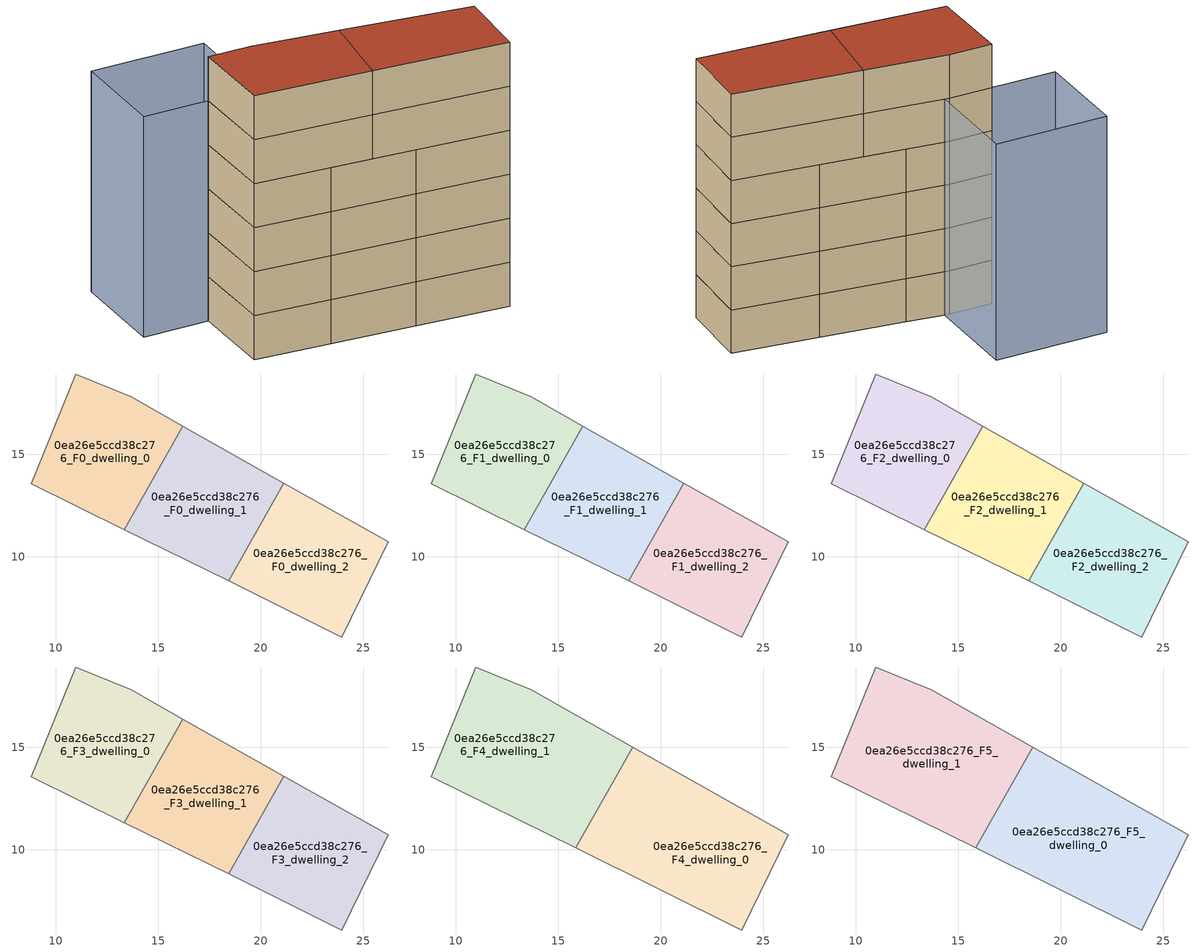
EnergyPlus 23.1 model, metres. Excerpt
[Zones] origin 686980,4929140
0ea26e5ccd38c276_F0_dwelling_0
 floor ground (EU_floor_Construction): 16.21,16.39 13.36,11.34 8.82,13.58 10.97,18.92 13.68,17.82 z0
 wall adiabatic (EU_wall_Construction): 16.21,16.39 13.68,17.82 10.97,18.92 8.82,13.58 13.36,11.34 z0:3
 wall to 0ea26e5ccd38c276_F0_dwelling_1 (EU_wall_Construction): 13.36,11.34 16.21,16.39 z0:3
0ea26e5ccd38c276_F0_dwelling_1
 floor ground (EU_floor_Construction): 21.14,13.61 18.44,8.83 13.36,11.34 16.21,16.39 z0
 wall adiabatic (EU_wall_Construction): 13.36,11.34 18.44,8.83 / 21.14,13.61 16.21,16.39 z0:3
 wall to 0ea26e5ccd38c276_F0_dwelling_2 (EU_wall_Construction): 18.44,8.83 21.14,13.61 z0:3
0ea26e5ccd38c276_F0_dwelling_2
 floor ground (EU_floor_Construction): 26.22,10.74 23.97,6.1 18.44,8.83 21.14,13.61 z0
 wall adiabatic (EU_wall_Construction): 18.44,8.83 23.97,6.1 26.22,10.74 21.14,13.61 z0:3
0ea26e5ccd38c276_F1_dwelling_0
 floor to 0ea26e5ccd38c276_F0_dwelling_0 (EU_floor_Construction): 16.21,16.39 13.36,11.34 8.82,13.58 10.97,18.92 13.68,17.82 z3
 wall adiabatic (EU_wall_Construction): 16.21,16.39 13.68,17.82 10.97,18.92 8.82,13.58 13.36,11.34 z3:6
 wall to 0ea26e5ccd38c276_F1_dwelling_1 (EU_wall_Construction): 13.36,11.34 16.21,16.39 z3:6
0ea26e5ccd38c276_F1_dwelling_1
 floor to 0ea26e5ccd38c276_F0_dwelling_1 (EU_floor_Construction): 21.14,13.61 18.44,8.83 13.36,11.34 16.21,16.39 z3
 wall adiabatic (EU_wall_Construction): 13.36,11.34 18.44,8.83 / 21.14,13.61 16.21,16.39 z3:6
 wall to 0ea26e5ccd38c276_F1_dwelling_2 (EU_wall_Construction): 18.44,8.83 21.14,13.61 z3:6
0ea26e5ccd38c276_F1_dwelling_2
 floor to 0ea26e5ccd38c276_F0_dwelling_2 (EU_floor_Construction): 26.22,10.74 23.97,6.1 18.44,8.83 21.14,13.61 z3
 wall adiabatic (EU_wall_Construction): 18.44,8.83 23.97,6.1 26.22,10.74 21.14,13.61 z3:6
0ea26e5ccd38c276_F2_dwelling_0
 floor to 0ea26e5ccd38c276_F1_dwelling_0 (EU_floor_Construction): 16.21,16.39 13.36,11.34 8.82,13.58 10.97,18.92 13.68,17.82 z6
 wall adiabatic (EU_wall_Construction): 16.21,16.39 13.68,17.82 10.97,18.92 8.82,13.58 13.36,11.34 z6:9
 wall to 0ea26e5ccd38c276_F2_dwelling_1 (EU_wall_Construction): 13.36,11.34 16.21,16.39 z6:9
0ea26e5ccd38c276_F2_dwelling_1
 floor to 0ea26e5ccd38c276_F1_dwelling_1 (EU_floor_Construction): 21.14,13.61 18.44,8.83 13.36,11.34 16.21,16.39 z6
 wall adiabatic (EU_wall_Construction): 13.36,11.34 18.44,8.83 / 21.14,13.61 16.21,16.39 z6:9
 wall to 0ea26e5ccd38c276_F2_dwelling_2 (EU_wall_Construction): 18.44,8.83 21.14,13.61 z6:9
0ea26e5ccd38c276_F2_dwelling_2
 floor to 0ea26e5ccd38c276_F1_dwelling_2 (EU_floor_Construction): 26.22,10.74 23.97,6.1 18.44,8.83 21.14,13.61 z6
 wall adiabatic (EU_wall_Construction): 18.44,8.83 23.97,6.1 26.22,10.74 21.14,13.61 z6:9
0ea26e5ccd38c276_F3_dwelling_0
 floor to 0ea26e5ccd38c276_F2_dwelling_0 (EU_floor_Construction): 16.21,16.39 13.36,11.34 8.82,13.58 10.97,18.92 13.68,17.82 z9
 wall adiabatic (EU_wall_Construction): 16.21,16.39 13.68,17.82 10.97,18.92 8.82,13.58 13.36,11.34 z9:12
 wall to 0ea26e5ccd38c276_F3_dwelling_1 (EU_wall_Construction): 13.36,11.34 16.21,16.39 z9:12
0ea26e5ccd38c276_F3_dwelling_1
 floor to 0ea26e5ccd38c276_F2_dwelling_1 (EU_floor_Construction): 21.14,13.61 18.44,8.83 13.36,11.34 16.21,16.39 z9
 wall adiabatic (EU_wall_Construction): 13.36,11.34 18.44,8.83 / 21.14,13.61 16.21,16.39 z9:12
 wall to 0ea26e5ccd38c276_F3_dwelling_2 (EU_wall_Construction): 18.44,8.83 21.14,13.61 z9:12
0ea26e5ccd38c276_F3_dwelling_2
 floor to 0ea26e5ccd38c276_F2_dwelling_2 (EU_floor_Construction): 26.22,10.74 23.97,6.1 18.44,8.83 21.14,13.61 z9
 wall adiabatic (EU_wall_Construction): 18.44,8.83 23.97,6.1 26.22,10.74 21.14,13.61 z9:12
0ea26e5ccd38c276_F4_dwelling_0
 floor to 0ea26e5ccd38c276_F3_dwelling_1 (EU_floor_Construction): 21.14,13.61 18.44,8.83 15.86,10.1 18.64,15.01 z12
 floor to 0ea26e5ccd38c276_F3_dwelling_2 (EU_floor_Construction): 26.22,10.74 23.97,6.1 18.44,8.83 21.14,13.61 z12
 wall adiabatic (EU_wall_Construction): 15.86,10.1 23.97,6.1 26.22,10.74 18.64,15.01 z12:15
 wall to 0ea26e5ccd38c276_F4_dwelling_1 (EU_wall_Construction): 18.64,15.01 15.86,10.1 z12:15
0ea26e5ccd38c276_F4_dwelling_1
 floor to 0ea26e5ccd38c276_F3_dwelling_0 (EU_floor_Construction): 16.21,16.39 13.36,11.34 8.82,13.58 10.97,18.92 13.68,17.82 z12
 floor to 0ea26e5ccd38c276_F3_dwelling_1 (EU_floor_Construction): 18.64,15.01 15.86,10.1 13.36,11.34 16.21,16.39 z12
 wall adiabatic (EU_wall_Construction): 18.64,15.01 13.68,17.82 10.97,18.92 8.82,13.58 15.86,10.1 z12:15
0ea26e5ccd38c276_F5_dwelling_0
 floor to 0ea26e5ccd38c276_F4_dwelling_0 (EU_floor_Construction): 26.22,10.74 23.97,6.1 15.86,10.1 18.64,15.01 z15
 wall adiabatic (EU_wall_Construction): 15.86,10.1 23.97,6.1 26.22,10.74 18.64,15.01 z15:18
 wall to 0ea26e5ccd38c276_F5_dwelling_1 (EU_wall_Construction): 18.64,15.01 15.86,10.1 z15:18
 roof outside (EU_roof_Construction): 23.97,6.1 26.22,10.74 18.64,15.01 15.86,10.1 z18
0ea26e5ccd38c276_F5_dwelling_1
 floor to 0ea26e5ccd38c276_F4_dwelling_1 (EU_floor_Construction): 18.64,15.01 15.86,10.1 8.82,13.58 10.97,18.92 13.68,17.82 z15
 wall adiabatic (EU_wall_Construction): 18.64,15.01 13.68,17.82 10.97,18.92 8.82,13.58 15.86,10.1 z15:18
 roof outside (EU_roof_Construction): 15.86,10.1 18.64,15.01 13.68,17.82 10.97,18.92 8.82,13.58 z18
shading: 14.01,17.68 6.88,20.6 / 6.88,20.6 9.41,26.79 / 9.41,26.79 16.54,23.88 / 16.54,23.88 14.01,17.68 z0:15
[Building]
EU S2 Campaign: North Axis=0; Terrain=City; Solar Distribution=FullExterior
[Site:Location]
Bologna: Latitude=44.5; Longitude=11.25; Time Zone=1; Elevation=37
[SizingPeriod:WeatherFileDays]
AnnualSizingPeriod: Begin Month=1; Begin Day of Month=1; End Month=12; End Day of Month=31; Day of Week for Start Day=Monday; Use Weather File Daylight Saving Period=No; Use Weather File Rain and Snow Indicators=No
[MATERIAL]
EU_InternalMass_Material: Roughness=MediumRough; Thickness=0.1; Conductivity=1; Density=1800; Specific Heat=900; Thermal Absorptance=0.9; Solar Absorptance=0.7; Visible Absorptance=0.7
[MATERIAL:NOMASS] Roughness=MediumRough; Thermal Absorptance=0.9; Solar Absorptance=0.7; Visible Absorptance=0.7
Name | Thermal Resistance
EU_wall_NoMass | 0.905828
EU_roof_NoMass | 0.37593
EU_floor_NoMass | 0.67114
[CONSTRUCTION]
EU_wall_Construction: EU_wall_NoMass
EU_roof_Construction: EU_roof_NoMass
EU_floor_Construction: EU_floor_NoMass
EU_InternalMass_Construction: EU_InternalMass_Material
[ZONE] Type=1; Multiplier=1; Ceiling Height=autocalculate; Floor Area=autocalculate; Part of Total Floor Area=Yes
Name | Volume
0ea26e5ccd38c276_F0_dwelling_0; 0ea26e5ccd38c276_F1_dwelling_0; 0ea26e5ccd38c276_F2_dwelling_0; 0ea26e5ccd38c276_F3_dwelling_0 | 95.7825
0ea26e5ccd38c276_F4_dwelling_0 | 143.66
0ea26e5ccd38c276_F5_dwelling_0; 0ea26e5ccd38c276_F4_dwelling_1 | 143.665
0ea26e5ccd38c276_F0_dwelling_1; 0ea26e5ccd38c276_F1_dwelling_1; 0ea26e5ccd38c276_F2_dwelling_1; 0ea26e5ccd38c276_F3_dwelling_1 | 95.7744
0ea26e5ccd38c276_F5_dwelling_1 | 143.673
0ea26e5ccd38c276_F0_dwelling_2 | 95.781
0ea26e5ccd38c276_F1_dwelling_2; 0ea26e5ccd38c276_F2_dwelling_2; 0ea26e5ccd38c276_F3_dwelling_2 | 95.7803
[INTERNALMASS] Construction=EU_InternalMass_Construction
Name | Zone or ZoneList | Surface Area
0ea26e5ccd38c276_F0_dwelling_0_EU_InternalMass | 0ea26e5ccd38c276_F0_dwelling_0 | 31.9272
0ea26e5ccd38c276_F0_dwelling_1_EU_InternalMass | 0ea26e5ccd38c276_F0_dwelling_1 | 31.9249
0ea26e5ccd38c276_F0_dwelling_2_EU_InternalMass | 0ea26e5ccd38c276_F0_dwelling_2 | 31.9269
0ea26e5ccd38c276_F1_dwelling_0_EU_InternalMass | 0ea26e5ccd38c276_F1_dwelling_0 | 31.9272
0ea26e5ccd38c276_F1_dwelling_1_EU_InternalMass | 0ea26e5ccd38c276_F1_dwelling_1 | 31.9249
0ea26e5ccd38c276_F1_dwelling_2_EU_InternalMass | 0ea26e5ccd38c276_F1_dwelling_2 | 31.9269
0ea26e5ccd38c276_F2_dwelling_0_EU_InternalMass | 0ea26e5ccd38c276_F2_dwelling_0 | 31.9272
0ea26e5ccd38c276_F2_dwelling_1_EU_InternalMass | 0ea26e5ccd38c276_F2_dwelling_1 | 31.9249
0ea26e5ccd38c276_F2_dwelling_2_EU_InternalMass | 0ea26e5ccd38c276_F2_dwelling_2 | 31.9269
0ea26e5ccd38c276_F3_dwelling_0_EU_InternalMass | 0ea26e5ccd38c276_F3_dwelling_0 | 31.9272
0ea26e5ccd38c276_F3_dwelling_1_EU_InternalMass | 0ea26e5ccd38c276_F3_dwelling_1 | 31.9249
0ea26e5ccd38c276_F3_dwelling_2_EU_InternalMass | 0ea26e5ccd38c276_F3_dwelling_2 | 31.9269
0ea26e5ccd38c276_F4_dwelling_0_EU_InternalMass | 0ea26e5ccd38c276_F4_dwelling_0 | 47.8883
0ea26e5ccd38c276_F4_dwelling_1_EU_InternalMass | 0ea26e5ccd38c276_F4_dwelling_1 | 47.8901
0ea26e5ccd38c276_F5_dwelling_0_EU_InternalMass | 0ea26e5ccd38c276_F5_dwelling_0 | 47.8883
0ea26e5ccd38c276_F5_dwelling_1_EU_InternalMass | 0ea26e5ccd38c276_F5_dwelling_1 | 47.8901
[OTHEREQUIPMENT] Fuel Type=Electricity; Design Level Calculation Method=Watts/Area; Power per Zone Floor Area=1; Fraction Latent=0; Fraction Radiant=0; Fraction Lost=0; Carbon Dioxide Generation Rate=0; EndUse Subcategory=EU_Step8_InternalGains
Name | Zone or ZoneList or Space or SpaceList | Schedule
EU_Step8_InternalGain_0ea26e5ccd38c276_F0_dwelling_0_f000 | 0ea26e5ccd38c276_F0_dwelling_0 | EU_Step8_GainSchedule_0ea26e5ccd38c276_F0_dwelling_0_f000
EU_Step8_InternalGain_0ea26e5ccd38c276_F0_dwelling_1_f000 | 0ea26e5ccd38c276_F0_dwelling_1 | EU_Step8_GainSchedule_0ea26e5ccd38c276_F0_dwelling_1_f000
EU_Step8_InternalGain_0ea26e5ccd38c276_F0_dwelling_2_f000 | 0ea26e5ccd38c276_F0_dwelling_2 | EU_Step8_GainSchedule_0ea26e5ccd38c276_F0_dwelling_2_f000
EU_Step8_InternalGain_0ea26e5ccd38c276_F1_dwelling_0_f000 | 0ea26e5ccd38c276_F1_dwelling_0 | EU_Step8_GainSchedule_0ea26e5ccd38c276_F1_dwelling_0_f000
EU_Step8_InternalGain_0ea26e5ccd38c276_F1_dwelling_1_f000 | 0ea26e5ccd38c276_F1_dwelling_1 | EU_Step8_GainSchedule_0ea26e5ccd38c276_F1_dwelling_1_f000
EU_Step8_InternalGain_0ea26e5ccd38c276_F1_dwelling_2_f000 | 0ea26e5ccd38c276_F1_dwelling_2 | EU_Step8_GainSchedule_0ea26e5ccd38c276_F1_dwelling_2_f000
EU_Step8_InternalGain_0ea26e5ccd38c276_F2_dwelling_0_f000 | 0ea26e5ccd38c276_F2_dwelling_0 | EU_Step8_GainSchedule_0ea26e5ccd38c276_F2_dwelling_0_f000
EU_Step8_InternalGain_0ea26e5ccd38c276_F2_dwelling_1_f000 | 0ea26e5ccd38c276_F2_dwelling_1 | EU_Step8_GainSchedule_0ea26e5ccd38c276_F2_dwelling_1_f000
EU_Step8_InternalGain_0ea26e5ccd38c276_F2_dwelling_2_f000 | 0ea26e5ccd38c276_F2_dwelling_2 | EU_Step8_GainSchedule_0ea26e5ccd38c276_F2_dwelling_2_f000
EU_Step8_InternalGain_0ea26e5ccd38c276_F3_dwelling_0_f000 | 0ea26e5ccd38c276_F3_dwelling_0 | EU_Step8_GainSchedule_0ea26e5ccd38c276_F3_dwelling_0_f000
EU_Step8_InternalGain_0ea26e5ccd38c276_F3_dwelling_1_f000 | 0ea26e5ccd38c276_F3_dwelling_1 | EU_Step8_GainSchedule_0ea26e5ccd38c276_F3_dwelling_1_f000
EU_Step8_InternalGain_0ea26e5ccd38c276_F3_dwelling_2_f000 | 0ea26e5ccd38c276_F3_dwelling_2 | EU_Step8_GainSchedule_0ea26e5ccd38c276_F3_dwelling_2_f000
EU_Step8_InternalGain_0ea26e5ccd38c276_F4_dwelling_0_f000 | 0ea26e5ccd38c276_F4_dwelling_0 | EU_Step8_GainSchedule_0ea26e5ccd38c276_F4_dwelling_0_f000
EU_Step8_InternalGain_0ea26e5ccd38c276_F4_dwelling_1_f000 | 0ea26e5ccd38c276_F4_dwelling_1 | EU_Step8_GainSchedule_0ea26e5ccd38c276_F4_dwelling_1_f000
EU_Step8_InternalGain_0ea26e5ccd38c276_F5_dwelling_0_f000 | 0ea26e5ccd38c276_F5_dwelling_0 | EU_Step8_GainSchedule_0ea26e5ccd38c276_F5_dwelling_0_f000
EU_Step8_InternalGain_0ea26e5ccd38c276_F5_dwelling_1_f000 | 0ea26e5ccd38c276_F5_dwelling_1 | EU_Step8_GainSchedule_0ea26e5ccd38c276_F5_dwelling_1_f000
[ZONEVENTILATION:DESIGNFLOWRATE] Schedule=EU_AlwaysOn; Design Flow Rate Calculation Method=AirChanges/Hour; Air Changes per Hour=0.73129; Ventilation Type=Natural; Fan Pressure Rise=0; Fan Total Efficiency=1; Constant Term Coefficient=1; Temperature Term Coefficient=0; Velocity Term Coefficient=0; Velocity Squared Term Coefficient=0; Minimum Indoor Temperature=-100; Maximum Indoor Temperature=100; Delta Temperature=-100; Minimum Outdoor Temperature=-100; Maximum Outdoor Temperature=100; Maximum Wind Speed=40
Name | Zone or ZoneList or Space or SpaceList
EU_ConstantAir_0ea26e5ccd38c276_F0_dwelling_0 | 0ea26e5ccd38c276_F0_dwelling_0
EU_ConstantAir_0ea26e5ccd38c276_F0_dwelling_1 | 0ea26e5ccd38c276_F0_dwelling_1
EU_ConstantAir_0ea26e5ccd38c276_F0_dwelling_2 | 0ea26e5ccd38c276_F0_dwelling_2
EU_ConstantAir_0ea26e5ccd38c276_F1_dwelling_0 | 0ea26e5ccd38c276_F1_dwelling_0
EU_ConstantAir_0ea26e5ccd38c276_F1_dwelling_1 | 0ea26e5ccd38c276_F1_dwelling_1
EU_ConstantAir_0ea26e5ccd38c276_F1_dwelling_2 | 0ea26e5ccd38c276_F1_dwelling_2
EU_ConstantAir_0ea26e5ccd38c276_F2_dwelling_0 | 0ea26e5ccd38c276_F2_dwelling_0
EU_ConstantAir_0ea26e5ccd38c276_F2_dwelling_1 | 0ea26e5ccd38c276_F2_dwelling_1
EU_ConstantAir_0ea26e5ccd38c276_F2_dwelling_2 | 0ea26e5ccd38c276_F2_dwelling_2
EU_ConstantAir_0ea26e5ccd38c276_F3_dwelling_0 | 0ea26e5ccd38c276_F3_dwelling_0
EU_ConstantAir_0ea26e5ccd38c276_F3_dwelling_1 | 0ea26e5ccd38c276_F3_dwelling_1
EU_ConstantAir_0ea26e5ccd38c276_F3_dwelling_2 | 0ea26e5ccd38c276_F3_dwelling_2
EU_ConstantAir_0ea26e5ccd38c276_F4_dwelling_0 | 0ea26e5ccd38c276_F4_dwelling_0
EU_ConstantAir_0ea26e5ccd38c276_F4_dwelling_1 | 0ea26e5ccd38c276_F4_dwelling_1
EU_ConstantAir_0ea26e5ccd38c276_F5_dwelling_0 | 0ea26e5ccd38c276_F5_dwelling_0
EU_ConstantAir_0ea26e5ccd38c276_F5_dwelling_1 | 0ea26e5ccd38c276_F5_dwelling_1
[HVACTEMPLATE:THERMOSTAT] Constant Heating Setpoint=20; Constant Cooling Setpoint=50
EU_HeatOnly_0ea26e5ccd38c276_F0_dwelling_0; EU_HeatOnly_0ea26e5ccd38c276_F0_dwelling_1; EU_HeatOnly_0ea26e5ccd38c276_F0_dwelling_2; EU_HeatOnly_0ea26e5ccd38c276_F1_dwelling_0; EU_HeatOnly_0ea26e5ccd38c276_F1_dwelling_1; EU_HeatOnly_0ea26e5ccd38c276_F1_dwelling_2; EU_HeatOnly_0ea26e5ccd38c276_F2_dwelling_0; EU_HeatOnly_0ea26e5ccd38c276_F2_dwelling_1; EU_HeatOnly_0ea26e5ccd38c276_F2_dwelling_2; EU_HeatOnly_0ea26e5ccd38c276_F3_dwelling_0; EU_HeatOnly_0ea26e5ccd38c276_F3_dwelling_1; EU_HeatOnly_0ea26e5ccd38c276_F3_dwelling_2; EU_HeatOnly_0ea26e5ccd38c276_F4_dwelling_0; EU_HeatOnly_0ea26e5ccd38c276_F4_dwelling_1; EU_HeatOnly_0ea26e5ccd38c276_F5_dwelling_0; EU_HeatOnly_0ea26e5ccd38c276_F5_dwelling_1
[HVACTEMPLATE:ZONE:IDEALLOADSAIRSYSTEM] System Availability Schedule=EU_AlwaysOn; Maximum Heating Supply Air Temperature=50; Minimum Cooling Supply Air Temperature=13; Maximum Heating Supply Air Humidity Ratio=0.0156; Minimum Cooling Supply Air Humidity Ratio=0.0077; Heating Limit=NoLimit; Cooling Limit=NoLimit; Heating Availability Schedule=EU_AlwaysOn; Cooling Availability Schedule=EU_CoolingOff; Dehumidification Control Type=ConstantSensibleHeatRatio; Cooling Sensible Heat Ratio=0.7; Dehumidification Setpoint=60; Humidification Control Type=None; Humidification Setpoint=30; Outdoor Air Method=None; Outdoor Air Flow Rate per Person=0.00944; Outdoor Air Flow Rate per Zone Floor Area=0; Outdoor Air Flow Rate per Zone=0; Demand Controlled Ventilation Type=None; Outdoor Air Economizer Type=NoEconomizer; Heat Recovery Type=None; Sensible Heat Recovery Effectiveness=0.7; Latent Heat Recovery Effectiveness=0.65
Name | Template Thermostat
0ea26e5ccd38c276_F0_dwelling_0 | EU_HeatOnly_0ea26e5ccd38c276_F0_dwelling_0
0ea26e5ccd38c276_F0_dwelling_1 | EU_HeatOnly_0ea26e5ccd38c276_F0_dwelling_1
0ea26e5ccd38c276_F0_dwelling_2 | EU_HeatOnly_0ea26e5ccd38c276_F0_dwelling_2
0ea26e5ccd38c276_F1_dwelling_0 | EU_HeatOnly_0ea26e5ccd38c276_F1_dwelling_0
0ea26e5ccd38c276_F1_dwelling_1 | EU_HeatOnly_0ea26e5ccd38c276_F1_dwelling_1
0ea26e5ccd38c276_F1_dwelling_2 | EU_HeatOnly_0ea26e5ccd38c276_F1_dwelling_2
0ea26e5ccd38c276_F2_dwelling_0 | EU_HeatOnly_0ea26e5ccd38c276_F2_dwelling_0
0ea26e5ccd38c276_F2_dwelling_1 | EU_HeatOnly_0ea26e5ccd38c276_F2_dwelling_1
0ea26e5ccd38c276_F2_dwelling_2 | EU_HeatOnly_0ea26e5ccd38c276_F2_dwelling_2
0ea26e5ccd38c276_F3_dwelling_0 | EU_HeatOnly_0ea26e5ccd38c276_F3_dwelling_0
0ea26e5ccd38c276_F3_dwelling_1 | EU_HeatOnly_0ea26e5ccd38c276_F3_dwelling_1
0ea26e5ccd38c276_F3_dwelling_2 | EU_HeatOnly_0ea26e5ccd38c276_F3_dwelling_2
0ea26e5ccd38c276_F4_dwelling_0 | EU_HeatOnly_0ea26e5ccd38c276_F4_dwelling_0
0ea26e5ccd38c276_F4_dwelling_1 | EU_HeatOnly_0ea26e5ccd38c276_F4_dwelling_1
0ea26e5ccd38c276_F5_dwelling_0 | EU_HeatOnly_0ea26e5ccd38c276_F5_dwelling_0
0ea26e5ccd38c276_F5_dwelling_1 | EU_HeatOnly_0ea26e5ccd38c276_F5_dwelling_1
[SIZING:ZONE] Zone Cooling Design Supply Air Temperature Input Method=SupplyAirTemperature; Zone Cooling Design Supply Air Temperature=13; Zone Heating Design Supply Air Temperature Input Method=SupplyAirTemperature; Zone Heating Design Supply Air Temperature=50; Zone Cooling Design Supply Air Humidity Ratio=0.008; Zone Heating Design Supply Air Humidity Ratio=0.008; Cooling Design Air Flow Method=DesignDay; Cooling Design Air Flow Rate=0; Cooling Minimum Air Flow per Zone Floor Area=0.000762; Cooling Minimum Air Flow=0; Cooling Minimum Air Flow Fraction=0.2; Heating Design Air Flow Method=DesignDay; Heating Design Air Flow Rate=0; Heating Maximum Air Flow per Zone Floor Area=0.002032; Heating Maximum Air Flow=0.141576; Heating Maximum Air Flow Fraction=0.3; Account for Dedicated Outdoor Air System=No; Dedicated Outdoor Air System Control Strategy=NeutralSupplyAir; Dedicated Outdoor Air Low Setpoint Temperature for Design=autosize; Dedicated Outdoor Air High Setpoint Temperature for Design=autosize; Zone Load Sizing Method=Sensible Load Only No Latent Load; Zone Latent Cooling Design Supply Air Humidity Ratio Input Method=HumidityRatioDifference; Zone Cooling Design Supply Air Humidity Ratio Difference=0.005; Zone Latent Heating Design Supply Air Humidity Ratio Input Method=HumidityRatioDifference; Zone Humidification Design Supply Air Humidity Ratio Difference=0.005
0ea26e5ccd38c276_F0_dwelling_0; 0ea26e5ccd38c276_F0_dwelling_1; 0ea26e5ccd38c276_F0_dwelling_2; 0ea26e5ccd38c276_F1_dwelling_0; 0ea26e5ccd38c276_F1_dwelling_1; 0ea26e5ccd38c276_F1_dwelling_2; 0ea26e5ccd38c276_F2_dwelling_0; 0ea26e5ccd38c276_F2_dwelling_1; 0ea26e5ccd38c276_F2_dwelling_2; 0ea26e5ccd38c276_F3_dwelling_0; 0ea26e5ccd38c276_F3_dwelling_1; 0ea26e5ccd38c276_F3_dwelling_2; 0ea26e5ccd38c276_F4_dwelling_0; 0ea26e5ccd38c276_F4_dwelling_1; 0ea26e5ccd38c276_F5_dwelling_0; 0ea26e5ccd38c276_F5_dwelling_1
[SCHEDULE:CONSTANT]
Name | Hourly Value
EU_AlwaysOn | 1
EU_CoolingOff | 0
[SCHEDULE:FILE] Column Number=1; Rows to Skip at Top=0; Number of Hours of Data=8760; Column Separator=Comma; Interpolate to Timestep=No; Minutes per Item=60; Adjust Schedule for Daylight Savings=Yes
Name | File
EU_Step8_GainSchedule_0ea26e5ccd38c276_F0_dwelling_0_f000 | ../../schedules/0ea26e5ccd38c276/0ea26e5ccd38c276_F0_dwelling_0_f000_gain.csv
EU_Step8_GainSchedule_0ea26e5ccd38c276_F0_dwelling_1_f000 | ../../schedules/0ea26e5ccd38c276/0ea26e5ccd38c276_F0_dwelling_1_f000_gain.csv
EU_Step8_GainSchedule_0ea26e5ccd38c276_F0_dwelling_2_f000 | ../../schedules/0ea26e5ccd38c276/0ea26e5ccd38c276_F0_dwelling_2_f000_gain.csv
EU_Step8_GainSchedule_0ea26e5ccd38c276_F1_dwelling_0_f000 | ../../schedules/0ea26e5ccd38c276/0ea26e5ccd38c276_F1_dwelling_0_f000_gain.csv
EU_Step8_GainSchedule_0ea26e5ccd38c276_F1_dwelling_1_f000 | ../../schedules/0ea26e5ccd38c276/0ea26e5ccd38c276_F1_dwelling_1_f000_gain.csv
EU_Step8_GainSchedule_0ea26e5ccd38c276_F1_dwelling_2_f000 | ../../schedules/0ea26e5ccd38c276/0ea26e5ccd38c276_F1_dwelling_2_f000_gain.csv
EU_Step8_GainSchedule_0ea26e5ccd38c276_F2_dwelling_0_f000 | ../../schedules/0ea26e5ccd38c276/0ea26e5ccd38c276_F2_dwelling_0_f000_gain.csv
EU_Step8_GainSchedule_0ea26e5ccd38c276_F2_dwelling_1_f000 | ../../schedules/0ea26e5ccd38c276/0ea26e5ccd38c276_F2_dwelling_1_f000_gain.csv
EU_Step8_GainSchedule_0ea26e5ccd38c276_F2_dwelling_2_f000 | ../../schedules/0ea26e5ccd38c276/0ea26e5ccd38c276_F2_dwelling_2_f000_gain.csv
EU_Step8_GainSchedule_0ea26e5ccd38c276_F3_dwelling_0_f000 | ../../schedules/0ea26e5ccd38c276/0ea26e5ccd38c276_F3_dwelling_0_f000_gain.csv
EU_Step8_GainSchedule_0ea26e5ccd38c276_F3_dwelling_1_f000 | ../../schedules/0ea26e5ccd38c276/0ea26e5ccd38c276_F3_dwelling_1_f000_gain.csv
EU_Step8_GainSchedule_0ea26e5ccd38c276_F3_dwelling_2_f000 | ../../schedules/0ea26e5ccd38c276/0ea26e5ccd38c276_F3_dwelling_2_f000_gain.csv
EU_Step8_GainSchedule_0ea26e5ccd38c276_F4_dwelling_0_f000 | ../../schedules/0ea26e5ccd38c276/0ea26e5ccd38c276_F4_dwelling_0_f000_gain.csv
EU_Step8_GainSchedule_0ea26e5ccd38c276_F4_dwelling_1_f000 | ../../schedules/0ea26e5ccd38c276/0ea26e5ccd38c276_F4_dwelling_1_f000_gain.csv
EU_Step8_GainSchedule_0ea26e5ccd38c276_F5_dwelling_0_f000 | ../../schedules/0ea26e5ccd38c276/0ea26e5ccd38c276_F5_dwelling_0_f000_gain.csv
EU_Step8_GainSchedule_0ea26e5ccd38c276_F5_dwelling_1_f000 | ../../schedules/0ea26e5ccd38c276/0ea26e5ccd38c276_F5_dwelling_1_f000_gain.csv
